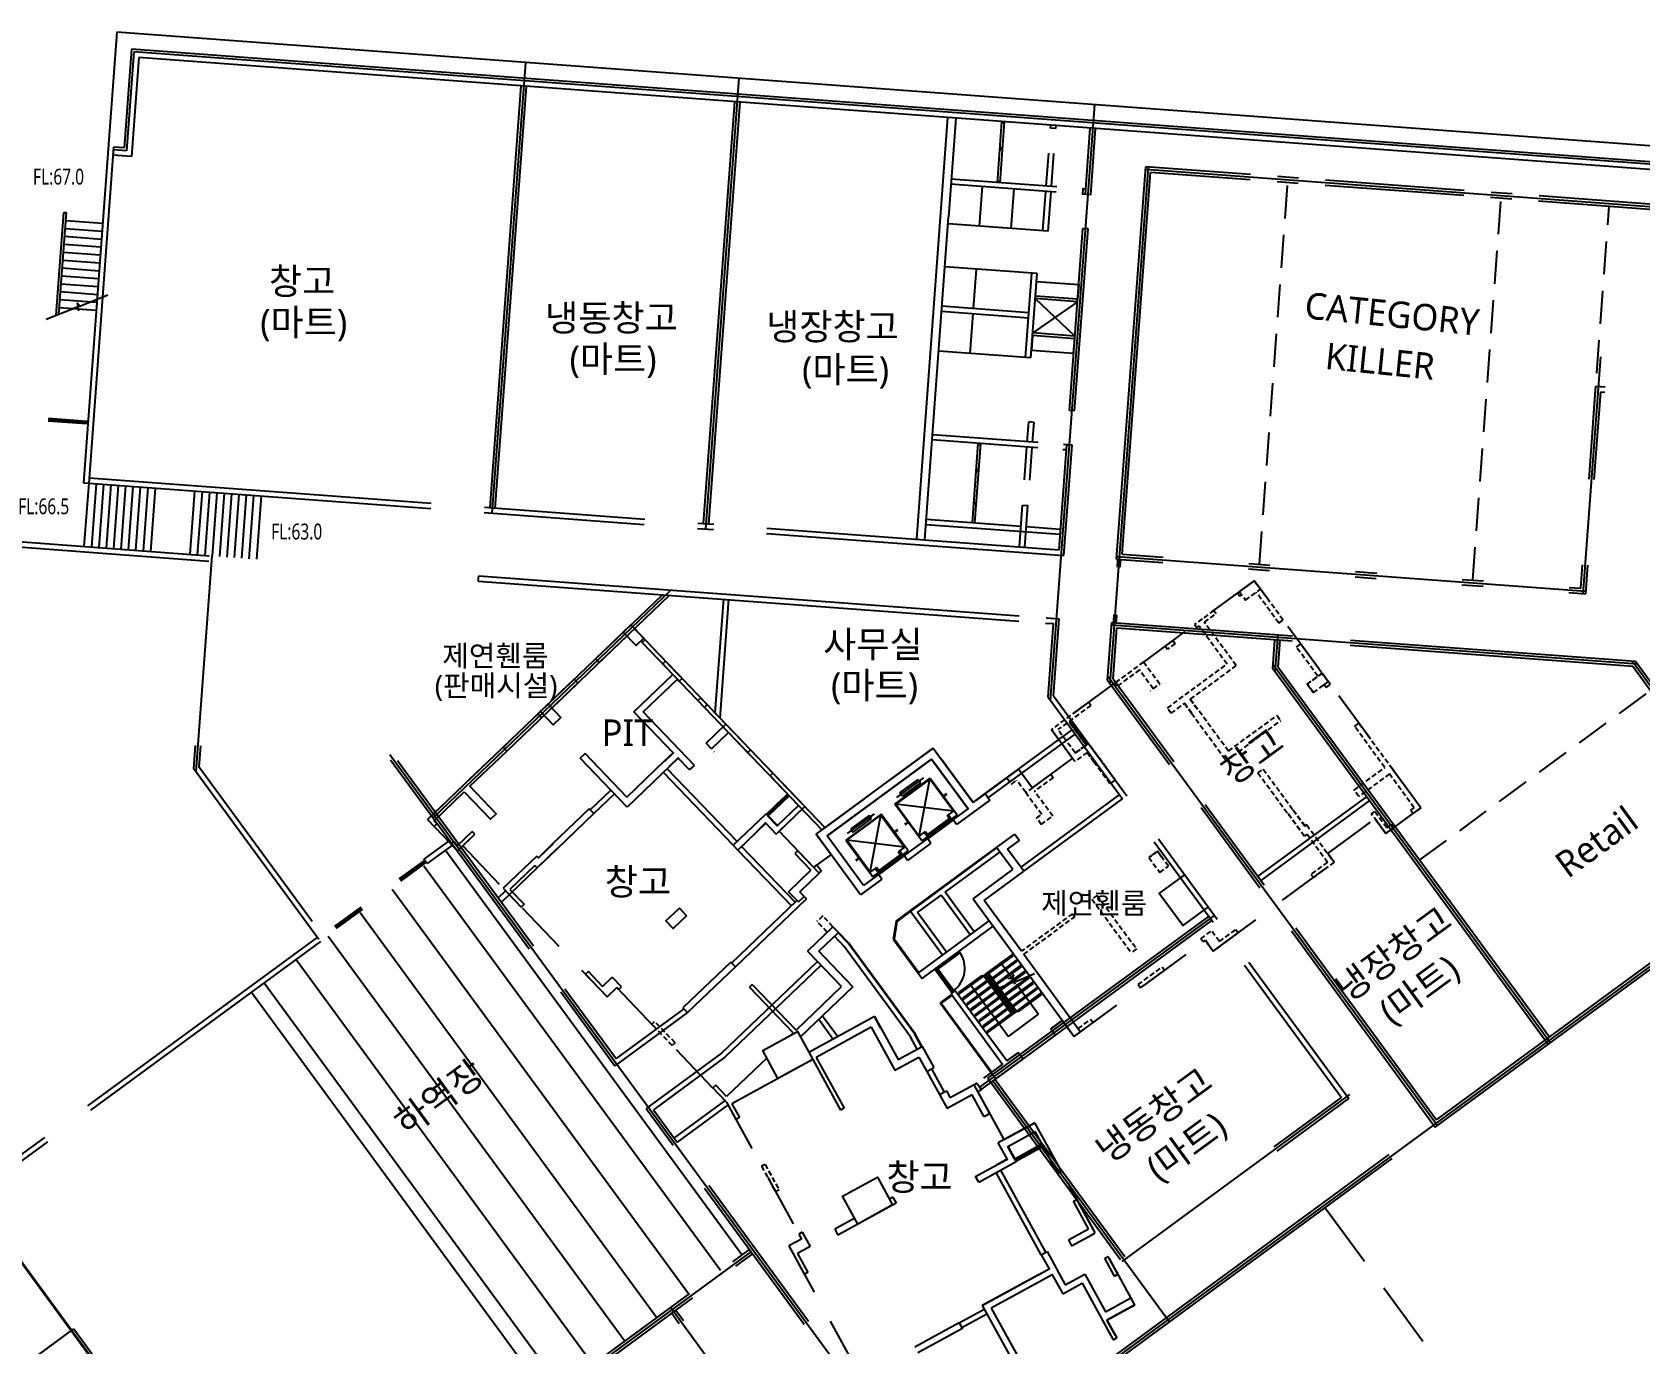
# Model space of a CAD drawing. Header units: millimetres. Extents: x 75184266 to 76346726, y -35077925 to -33679385.
# Drawn here: x 75412683 to 75473512, y -34897042 to -34847407 of the extents above; entities that cross this region are included whole.
import ezdxf
from ezdxf.enums import TextEntityAlignment as Align

# ---------------------------------------------------------------- set-up
doc = ezdxf.new("R2010")
doc.units = ezdxf.units.MM
doc.header["$LTSCALE"] = 50
doc.header["$MEASUREMENT"] = 0
for name, pattern in [('HIDDEN2', [0.1875, 0.125, -0.0625]), ('XR-지하3층$0$H', [1.3, 0.8, -0.5]), ('XR-지하3층$0$HIDDEN', [0.375, 0.25, -0.125])]:
    doc.linetypes.add(name, pattern=pattern)
doc.layers.add('XR-지하3층$0$일반주차', color=8, linetype='CONTINUOUS')
doc.layers.add('건축', color=8, linetype='CONTINUOUS', plot=False)
doc.layers.add('유도관제-주차면', color=7, linetype='CONTINUOUS', lineweight=100)
doc.styles.add('HY각헤드라인M', font='')
doc.styles.add('XR-지하3층$0$맑은고딕', font='')
doc.styles.get('HY각헤드라인M').set_extended_font_data('Malgun Gothic')
doc.styles.get('XR-지하3층$0$맑은고딕').set_extended_font_data('Malgun Gothic')

# ---------------------------------------------------------------- blocks, each defined once
blk = doc.blocks.new('XR-지하3층$0$일반형 주차')
at = {"layer": 'XR-지하3층$0$일반주차'}
for p, q in [((750, 3865), (0, 3865)), ((0, 3735), (750, 3735)), ((750, 3735), (750, 3865))]:
    blk.add_line(p, q, dxfattribs=at)
blk.add_lwpolyline([(2300, 5000), (0, 5000), (0, 0), (2300, 0)], close=True, dxfattribs=at)
for centre in [(238, 3800), (563, 3800)]:
    blk.add_circle(centre, 17.5, dxfattribs=at)

msp = doc.modelspace()

# ---------------------------------------------------------------- hatches: boundary and pattern name
at = {"layer": '건축', "linetype": 'HIDDEN2', "ltscale": 30}
h = msp.add_hatch(dxfattribs=at)
h.set_pattern_fill('ANSI31', color=256, scale=350, angle=36.25898, style=0)
h.set_pattern_definition([(81.25898199, (-4606997.482, -52871124.25), (-43.241858887, 6.648619402), [])])
h.paths.add_polyline_path([(75451979, -34873443), (75451907, -34873496), (75452557, -34874383), (75452630, -34874330)])
at = {"layer": '건축', "ltscale": 0.5}
h = msp.add_hatch(dxfattribs=at)
h.set_pattern_fill('ANSI31', color=256, scale=350, style=0)
h.set_pattern_definition([(45, (4164926.35, -747128.018), (-30.935921677, 30.935921677), [])])
h.paths.add_polyline_path([(75441259, -34876239), (75441322, -34876304), (75440527, -34877065), (75440465, -34877000)])
h = msp.add_hatch(dxfattribs=at)
h.set_pattern_fill('ANSI31', color=256, scale=350, angle=-61.24102, style=0)
h.set_pattern_definition([(343.758981953, (68131931.41, 46874226.7), (12.235934756, 42.004099808), [])])
h.paths.add_polyline_path([(75450936, -34889563), (75450888, -34889475), (75449858, -34890040), (75449906, -34890128)])

# ---------------------------------------------------------------- linework, layer by layer
for p, q in [((75415887, -34847407), (75415610, -34851147)), ((75416441, -34848050), (75416164, -34851790)), ((75431345, -34848554), (75430080, -34865607)), ((75439422, -34849153), (75438158, -34866206)), ((75431178, -34849444), (75429995, -34865400)), ((75431378, -34849459), (75430194, -34865415)), ((75439256, -34850043), (75438073, -34865999)), ((75439455, -34850058), (75438272, -34866014)), ((75451213, -34872697), (75452885, -34850151)), ((75453467, -34872055), (75454917, -34852508)), ((75453716, -34867347), (75454817, -34852501)), ((75453930, -34867162), (75455002, -34852715)), ((75527911, -34858022), (75454809, -34852600)), ((75471367, -34868656), (75472032, -34859694)), ((75471588, -34864324), (75471849, -34860808)), ((75471788, -34864338), (75472034, -34861023)), ((75471849, -34860808, 0), (75472198, -34860834, 0)), ((75472034, -34861023, 0), (75472183, -34861034, 0)), ((75414836, -34864276), (75427781, -34865236)), ((75414822, -34864475), (75427766, -34865435)), ((75429781, -34865585), (75435844, -34866034)), ((75429795, -34865385), (75435859, -34865835)), ((75437858, -34866184), (75438457, -34866228)), ((75437873, -34865984), (75438472, -34866029)), ((75440486, -34866178), (75451536, -34866998)), ((75446496, -34866032), (75451579, -34866409)), ((75440471, -34866378), (75451720, -34867212)), ((75419485, -34867228), (75418880, -34875390)), ((75453716, -34867347), (75455461, -34867476)), ((75453723, -34867247), (75471474, -34868563)), ((75453930, -34867162), (75455476, -34867277)), ((75429563, -34868176), (75429578, -34867976)), ((75429578, -34867976), (75450027, -34869493)), ((75458702, -34867716), (75459500, -34867776)), ((75458717, -34867517), (75459515, -34867576)), ((75462741, -34868016), (75463539, -34868075)), ((75462756, -34867816), (75463554, -34867876)), ((75471282, -34868449), (75471348, -34867565)), ((75471467, -34868663), (75471547, -34867580)), ((75427853, -34877143), (75436861, -34868516)), ((75429563, -34868176), (75450012, -34869692)), ((75466780, -34868315), (75467578, -34868375)), ((75466795, -34868116), (75467593, -34868175)), ((75470819, -34868615), (75471467, -34868663)), ((75470834, -34868416), (75471282, -34868449)), ((75430505, -34874465), (75436532, -34868693)), ((75430643, -34874609), (75436800, -34868713)), ((75438527, -34873170), (75438848, -34868851)), ((75438714, -34873362), (75439047, -34868866)), ((75451029, -34869768), (75451329, -34869790)), ((75451044, -34869568), (75451543, -34869605)), ((75451122, -34872577), (75451329, -34869790)), ((75451327, -34872518), (75451543, -34869605)), ((75453376, -34871931), (75453538, -34869740)), ((75453531, -34869840), (75473427, -34871315)), ((75453538, -34869740), (75460370, -34870247)), ((75435876, -34870401), (75442679, -34877505)), ((75453581, -34871872), (75453723, -34869954)), ((75453723, -34869954), (75460355, -34870446)), ((75459625, -34871491), (75459707, -34870398)), ((75459716, -34871615), (75459821, -34870206)), ((75459830, -34871432), (75459906, -34870413)), ((75462563, -34870409), (75473349, -34871209)), ((75435768, -34870505), (75442557, -34877594)), ((75462549, -34870609), (75473243, -34871402)), ((75459625, -34871491), (75470047, -34885706)), ((75459637, -34871338), (75470128, -34885647)), ((75459830, -34871432), (75470090, -34885426)), ((75473218, -34871200), (75479027, -34879122)), ((75473243, -34871402), (75474157, -34872649)), ((75473349, -34871209), (75474318, -34872531)), ((75453376, -34871931), (75455714, -34875120)), ((75453387, -34871777), (75465853, -34888781)), ((75453581, -34871872), (75455875, -34875002)), ((75451122, -34872577), (75453940, -34876421)), ((75451327, -34872518), (75454101, -34876302)), ((75448740, -34876221), (75452027, -34873812)), ((75448859, -34876383), (75452145, -34873973)), ((75418853, -34874401), (75418789, -34875266)), ((75419053, -34874415), (75418994, -34875207)), ((75423535, -34881739), (75418789, -34875266)), ((75423282, -34881056), (75418994, -34875207)), ((75426220, -34874747), (75446768, -34902773)), ((75426244, -34874949), (75431486, -34882098)), ((75426507, -34874968), (75431647, -34881979)), ((75439353, -34878037), (75436711, -34875278)), ((75439209, -34878175), (75436567, -34875416)), ((75433798, -34876833), (75434578, -34876086)), ((75433936, -34876978), (75434716, -34876231)), ((75456908, -34876749), (75459137, -34879788)), ((75457070, -34876631), (75459298, -34879670)), ((75465816, -34888560), (75481409, -34877128)), ((75435095, -34911207), (75481468, -34877209)), ((75465773, -34888840), (75481366, -34877408)), ((75439382, -34878356), (75441408, -34880472)), ((75439526, -34878217), (75441553, -34880334)), ((75455134, -34878050), (75457363, -34881089)), ((75455295, -34877932), (75457524, -34880971)), ((75427627, -34878864, 0), (75427508, -34878702, 0)), ((75430438, -34880330), (75431792, -34879033)), ((75430317, -34880166), (75430598, -34879897)), ((75439293, -34882774), (75441976, -34880205)), ((75441890, -34880115), (75441976, -34880205)), ((75439155, -34882630), (75441621, -34880268)), ((75448545, -34887334), (75457419, -34880828)), ((75448839, -34886994), (75457198, -34880865)), ((75449119, -34887037), (75457317, -34881027)), ((75460331, -34881418), (75465773, -34888840)), ((75460492, -34881299), (75465816, -34888560)), ((75438769, -34886046), (75442395, -34882573)), ((75458718, -34882600), (75462504, -34887764)), ((75438897, -34886199), (75442534, -34882717)), ((75458557, -34882718), (75462225, -34887721)), ((75432680, -34883727), (75434732, -34886525)), ((75432841, -34883609), (75434775, -34886246)), ((75437341, -34884365), (75434775, -34886246)), ((75437480, -34884510), (75434732, -34886525)), ((75438769, -34886046), (75435914, -34888138)), ((75438897, -34886199), (75436194, -34888181)), ((75446532, -34886735), (75447013, -34887611)), ((75446708, -34886638), (75447189, -34887515)), ((75448839, -34886994), (75453865, -34893850)), ((75449038, -34887096), (75455720, -34896210)), ((75449119, -34887037), (75454026, -34893731)), ((75438913, -34887824), (75436974, -34889246)), ((75439035, -34887983), (75437092, -34889407)), ((75453924, -34893930), (75462542, -34887612)), ((75459672, -34889593), (75462225, -34887721)), ((75459790, -34889754), (75462504, -34887764)), ((75435914, -34888138), (75436931, -34889525)), ((75436194, -34888181), (75437092, -34889407)), ((75445932, -34903138), (75464025, -34889873)), ((75446050, -34903299), (75464144, -34890034)), ((75451041, -34893578), (75449333, -34890465)), ((75438126, -34891154), (75441898, -34896300)), ((75438287, -34891036), (75442059, -34896182)), ((75450865, -34893674), (75449157, -34890562)), ((75428355, -34902013), (75439888, -34893558)), ((75439191, -34893944), (75439828, -34893477)), ((75439310, -34894106), (75439947, -34893638)), ((75448634, -34895594), (75451159, -34894209)), ((75428296, -34901932), (75437562, -34895139)), ((75428575, -34901975), (75437680, -34895300)), ((75436844, -34895665), (75443706, -34905024)), ((75436882, -34895885), (75437166, -34896272)), ((75437043, -34895767), (75437327, -34896154)), ((75447760, -34896245), (75448706, -34895726)), ((75447856, -34896421), (75448803, -34895901)), ((75389496, -34914631), (75414254, -34896479)), ((75414254, -34896479), (75461674, -34961159))]:
    msp.add_line(p, q, dxfattribs=at)
at = {"layer": '건축', "ltscale": 1000}
for p, q in [((75542121, -34856770), (75415887, -34847407)), ((75541800, -34857348), (75416441, -34848050)), ((75415610, -34851147), (75414622, -34864460)), ((75415765, -34851760), (75414822, -34864475)), ((75416164, -34851790), (75415765, -34851760)), ((75452234, -34857610), (75450541, -34858788)), ((75452138, -34858906), (75450637, -34857492)), ((75414622, -34864460), (75414822, -34864475))]:
    msp.add_line(p, q, dxfattribs=at)
at = {"layer": '건축', "ltscale": 100}
for p, q in [((75416533, -34848157), (75416256, -34851897)), ((75416718, -34848371), (75416441, -34852111)), ((75541747, -34857444), (75416533, -34848157)), ((75541640, -34857637), (75416718, -34848371)), ((75446156, -34866585), (75447335, -34850642)), ((75447633, -34850664), (75447356, -34854404)), ((75449473, -34850858), (75449373, -34850850)), ((75451216, -34851037), (75451223, -34850937)), ((75451415, -34851052), (75451423, -34850952)), ((75451415, -34851052), (75451216, -34851037)), ((75452534, -34853543), (75452719, -34851042)), ((75452733, -34853558), (75452919, -34851056)), ((75416441, -34852111), (75415742, -34852059)), ((75416256, -34851897), (75415757, -34851860)), ((75449399, -34851853), (75449299, -34851846)), ((75449403, -34851803), (75449303, -34851796)), ((75451053, -34853233), (75451145, -34851988)), ((75451253, -34853247), (75451345, -34852003)), ((75458786, -34852795), (75454817, -34852501)), ((75458771, -34852995), (75455002, -34852715)), ((75451433, -34853461), (75447432, -34853165)), ((75451447, -34853262), (75447447, -34852965)), ((75449310, -34853053), (75449211, -34853046)), ((75450927, -34854928), (75451038, -34853432)), ((75452550, -34853344), (75452416, -34853334)), ((75452436, -34853536), (75452450, -34853336)), ((75460586, -34853129), (75459788, -34853070)), ((75460601, -34852930), (75459803, -34852871)), ((75466849, -34853594), (75461603, -34853205)), ((75466864, -34853394), (75461618, -34853005)), ((75451127, -34854943), (75451238, -34853447)), ((75452735, -34853558), (75452401, -34853533)), ((75468664, -34853728), (75467866, -34853669)), ((75468679, -34853529), (75467881, -34853470)), ((75474927, -34854193), (75469681, -34853804)), ((75474942, -34853993), (75469696, -34853604)), ((75446453, -34866607), (75447356, -34854404)), ((75451127, -34854943), (75447339, -34854662)), ((75451927, -34861720), (75452437, -34854839)), ((75452126, -34861735), (75452637, -34854854)), ((75452639, -34854854), (75452439, -34854839)), ((75450707, -34856544), (75447218, -34856286)), ((75450470, -34859735), (75450707, -34856544)), ((75452234, -34857610), (75450637, -34857492)), ((75452241, -34857510), (75450644, -34857392)), ((75450382, -34858225), (75447092, -34857981)), ((75450397, -34858025), (75447107, -34857781)), ((75452130, -34859006), (75450533, -34858888)), ((75452138, -34858906), (75450541, -34858788)), ((75450470, -34859735), (75446981, -34859477)), ((75452128, -34861735), (75451929, -34861721)), ((75450336, -34862906), (75450391, -34862158)), ((75450591, -34862172), (75450391, -34862158)), ((75450535, -34862921), (75450591, -34862172)), ((75450733, -34863136), (75446732, -34862839)), ((75450747, -34862937), (75446747, -34862640)), ((75448573, -34863026), (75448473, -34863019)), ((75450229, -34864349), (75450321, -34863105)), ((75450428, -34864364), (75450520, -34863120)), ((75451536, -34866998), (75451831, -34863017)), ((75452032, -34863032), (75451699, -34863007)), ((75451720, -34867212), (75452030, -34863032)), ((75451818, -34863216), (75451684, -34863207)), ((75448497, -34864021), (75448397, -34864014)), ((75448501, -34863971), (75448401, -34863964)), ((75448311, -34865214), (75448411, -34865221)), ((75450041, -34866873), (75450158, -34865301)), ((75450158, -34865301), (75450358, -34865316)), ((75450241, -34866888), (75450358, -34865315)), ((75402263, -34866151), (75419371, -34867420)), ((75402478, -34865966), (75419386, -34867220)), ((75446510, -34865832), (75450099, -34866099)), ((75450298, -34866113), (75451596, -34866210)), ((75453824, -34876258), (75450085, -34878999)), ((75450203, -34879160), (75453942, -34876419)), ((75463182, -34876327), (75459064, -34879346)), ((75459182, -34879507), (75463301, -34876488)), ((75428476, -34877993, 0), (75427508, -34878702, 0)), ((75428594, -34878154, 0), (75427627, -34878864, 0)), ((75423476, -34881659, 0), (75414774, -34888038, 0)), ((75423594, -34881820, 0), (75414892, -34888200, 0)), ((75432196, -34899044), (75420978, -34883742)), ((75413145, -34889233, 0), (75390975, -34905487, 0)), ((75413263, -34889394, 0), (75390932, -34905766, 0))]:
    msp.add_line(p, q, dxfattribs=at)
at = {"layer": '건축', "linetype": 'XR-지하3층$0$HIDDEN', "ltscale": 100}
for p, q in [((75459116, -34867546), (75460187, -34853100)), ((75467194, -34868146), (75468265, -34853699)), ((75471747, -34862180), (75472354, -34854002)), ((75465183, -34878733), (75473920, -34872327))]:
    msp.add_line(p, q, dxfattribs=at)
at = {"layer": '건축'}
for p, q in [((75413589, -34858118), (75413877, -34854227)), ((75413692, -34858077), (75413977, -34854235)), ((75413877, -34854227), (75413977, -34854235)), ((75413955, -34854534), (75415351, -34854637)), ((75413910, -34855132), (75415306, -34855236)), ((75413932, -34854833), (75415329, -34854937)), ((75413866, -34855731), (75415262, -34855834)), ((75413888, -34855431), (75415284, -34855535)), ((75413822, -34856329), (75415218, -34856433)), ((75413844, -34856030), (75415240, -34856133)), ((75413777, -34856927), (75415173, -34857031)), ((75413799, -34856628), (75415196, -34856732)), ((75413733, -34857526), (75415129, -34857629)), ((75413755, -34857226), (75415151, -34857330)), ((75413711, -34857825), (75415107, -34857928)), ((75413292, -34862115), (75414738, -34862222)), ((75413295, -34862070), (75414741, -34862177)), ((75413296, -34862060), (75414742, -34862167)), ((75413300, -34862015), (75414745, -34862122)), ((75414822, -34864475), (75414644, -34866869)), ((75415101, -34864496), (75414923, -34866889)), ((75415380, -34864517), (75415203, -34866910)), ((75415659, -34864537), (75415482, -34866931)), ((75415939, -34864558), (75415761, -34866952)), ((75416218, -34864579), (75416040, -34866972)), ((75416497, -34864600), (75416320, -34866993)), ((75416776, -34864620), (75416599, -34867014)), ((75417055, -34864641), (75416878, -34867034)), ((75417335, -34864662), (75417157, -34867055)), ((75418831, -34864773), (75418653, -34867166)), ((75419110, -34864793), (75418932, -34867187)), ((75419389, -34864814), (75419212, -34867207)), ((75419668, -34864835), (75419491, -34867228)), ((75419948, -34864855), (75419770, -34867249)), ((75420227, -34864876), (75420049, -34867270)), ((75420506, -34864897), (75420329, -34867290)), ((75420785, -34864918), (75420608, -34867311)), ((75421064, -34864938), (75420887, -34867332)), ((75421344, -34864959), (75421166, -34867352)), ((75453743, -34867649), (75453762, -34867400)), ((75453788, -34867653), (75453807, -34867403)), ((75453798, -34867653), (75453817, -34867404)), ((75453843, -34867657), (75453862, -34867407)), ((75435337, -34869838), (75435156, -34870010)), ((75435786, -34870307), (75435337, -34869838)), ((75453610, -34869444), (75453592, -34869694)), ((75453655, -34869447), (75453637, -34869697)), ((75453665, -34869448), (75453647, -34869698)), ((75453710, -34869451), (75453692, -34869701)), ((75435876, -34870401), (75435768, -34870505)), ((75434139, -34871261), (75434000, -34871117)), ((75434139, -34871261), (75434000, -34871117)), ((75436651, -34871210), (75436542, -34871314)), ((75437031, -34871607), (75437273, -34871860)), ((75433330, -34872036), (75433191, -34871892)), ((75437273, -34871860), (75437165, -34871964)), ((75432686, -34873345), (75432202, -34872839)), ((75437979, -34872597), (75437870, -34872700)), ((75437979, -34872597), (75438228, -34872857)), ((75431958, -34873350), (75431819, -34873206)), ((75432094, -34872943), (75431913, -34873116)), ((75432397, -34873621), (75431913, -34873116)), ((75436936, -34874675), (75435449, -34873122)), ((75437739, -34875152), (75435803, -34873129)), ((75430643, -34874609), (75430505, -34874465)), ((75435181, -34876355), (75433604, -34874708)), ((75439758, -34874672), (75439867, -34874568)), ((75442345, -34877750), (75446780, -34874497)), ((75446780, -34874497), (75448288, -34876553)), ((75435194, -34876730), (75433424, -34874881)), ((75435181, -34876355), (75436611, -34874986)), ((75436805, -34875188), (75435194, -34876730)), ((75437559, -34875325), (75437130, -34874877)), ((75442764, -34877814), (75446715, -34874916)), ((75446715, -34874916), (75442764, -34877814)), ((75446715, -34874916), (75448093, -34876795)), ((75440602, -34875553), (75440711, -34875449)), ((75440711, -34875449), (75441921, -34876713)), ((75445321, -34876617), (75446660, -34875635)), ((75446653, -34875677), (75445363, -34876623)), ((75446407, -34875629), (75445391, -34876374)), ((75445508, -34876195), (75446201, -34875686)), ((75446290, -34875807), (75445597, -34876316)), ((75446201, -34875686), (75446290, -34875807)), ((75446211, -34875741), (75446251, -34875712)), ((75446240, -34875782), (75446211, -34875741)), ((75446281, -34875752), (75446240, -34875782)), ((75446250, -34877833), (75446653, -34875677)), ((75446251, -34875712), (75446281, -34875752)), ((75446321, -34875723), (75446291, -34875682)), ((75447541, -34876887), (75446653, -34875677)), ((75446660, -34875635), (75447653, -34876990)), ((75445506, -34876320), (75445477, -34876280)), ((75445597, -34876316), (75445508, -34876195)), ((75445558, -34876221), (75445517, -34876250)), ((75445517, -34876250), (75445547, -34876290)), ((75445547, -34876290), (75445587, -34876261)), ((75445587, -34876261), (75445558, -34876221)), ((75447215, -34876350), (75447156, -34876270)), ((75447266, -34876251), (75447186, -34876310)), ((75447296, -34876291), (75447237, -34876210)), ((75448918, -34876463), (75447659, -34877386)), ((75447943, -34876589), (75447718, -34876283)), ((75448288, -34876553), (75448740, -34876221)), ((75448740, -34876221), (75448918, -34876463)), ((75433764, -34876798), (75432377, -34878126)), ((75433937, -34876979), (75432550, -34878307)), ((75444805, -34876996), (75443467, -34877977)), ((75443509, -34877984), (75444799, -34877037)), ((75443536, -34877734), (75444552, -34876989)), ((75444347, -34877047), (75443653, -34877555)), ((75444435, -34877168), (75444347, -34877047)), ((75444356, -34877102), (75444396, -34877072)), ((75444386, -34877142), (75444356, -34877102)), ((75444426, -34877113), (75444386, -34877142)), ((75444396, -34879193), (75444799, -34877037)), ((75444396, -34877072), (75444426, -34877113)), ((75444466, -34877083), (75444437, -34877043)), ((75444799, -34877037), (75445686, -34878247)), ((75445799, -34878350), (75444805, -34876996)), ((75446315, -34877972), (75445321, -34876617)), ((75445363, -34876623), (75446250, -34877833)), ((75447541, -34876887), (75445363, -34876623)), ((75447683, -34877030), (75446344, -34878012)), ((75446526, -34877803), (75447429, -34877141)), ((75447307, -34877058), (75447541, -34876887)), ((75447378, -34877155), (75447307, -34877058)), ((75447355, -34877023), (75447426, -34877119)), ((75447426, -34877119), (75447378, -34877155)), ((75447429, -34877141), (75447453, -34877173)), ((75447653, -34876990), (75447653, -34876990)), ((75447653, -34876990), (75447683, -34877030)), ((75427998, -34877363), (75427888, -34877248)), ((75427998, -34877363), (75427890, -34877467)), ((75429436, -34877759), (75429332, -34877650)), ((75440436, -34877332), (75440838, -34877751)), ((75444030, -34880048), (75442345, -34877750)), ((75443652, -34877680), (75443622, -34877640)), ((75443653, -34877555), (75443742, -34877676)), ((75443703, -34877581), (75443663, -34877610)), ((75443663, -34877610), (75443692, -34877651)), ((75443692, -34877651), (75443733, -34877621)), ((75443733, -34877621), (75443703, -34877581)), ((75443742, -34877676), (75444435, -34877168)), ((75445361, -34877711), (75445302, -34877630)), ((75445412, -34877611), (75445331, -34877670)), ((75445441, -34877651), (75445382, -34877571)), ((75445756, -34877421), (75445697, -34877340)), ((75445726, -34877380), (75445807, -34877321)), ((75445836, -34877362), (75445777, -34877281)), ((75446250, -34877833), (75446484, -34877661)), ((75446507, -34877794), (75446436, -34877697)), ((75446484, -34877661), (75446555, -34877758)), ((75446555, -34877758), (75446507, -34877794)), ((75447453, -34877173), (75446550, -34877835)), ((75446576, -34877871), (75447479, -34877208)), ((75447503, -34877241), (75446599, -34877903)), ((75447479, -34877208), (75447503, -34877241)), ((75449171, -34878262), (75449864, -34877753)), ((75428635, -34878028), (75428526, -34878131)), ((75428780, -34878179), (75428635, -34878028)), ((75429263, -34877925), (75429154, -34878028)), ((75444142, -34879693), (75442764, -34877814)), ((75443467, -34877977), (75444460, -34879332)), ((75444396, -34879193), (75443509, -34877984)), ((75445686, -34878247), (75443509, -34877984)), ((75445686, -34878247), (75445452, -34878419)), ((75446561, -34877919), (75445674, -34878569)), ((75445828, -34878391), (75445799, -34878350)), ((75445799, -34878350), (75445799, -34878350)), ((75446691, -34878096), (75445804, -34878747)), ((75445901, -34880660), (75449171, -34878262)), ((75445913, -34880676), (75449182, -34878278)), ((75446344, -34878012), (75446315, -34877972)), ((75446315, -34877972), (75446315, -34877972)), ((75446550, -34877835), (75446526, -34877803)), ((75446691, -34878096), (75446561, -34877919)), ((75446599, -34877903), (75446576, -34877871)), ((75449590, -34878326), (75450041, -34877995)), ((75426570, -34879452, 0), (75427498, -34878772, 0)), ((75426597, -34879488, 0), (75427524, -34878808, 0)), ((75426603, -34879496, 0), (75427530, -34878817, 0)), ((75426629, -34879533, 0), (75427557, -34878853, 0)), ((75431780, -34878587), (75430509, -34879805)), ((75431702, -34878939), (75430756, -34879845)), ((75441543, -34878487), (75442148, -34879119)), ((75442247, -34879024), (75442309, -34878965)), ((75442309, -34878965), (75442371, -34878919)), ((75442371, -34878919), (75442549, -34879161)), ((75442371, -34878919, 0), (75442549, -34879161, 0)), ((75443901, -34878781), (75443842, -34878700)), ((75443872, -34878741), (75443952, -34878682)), ((75443982, -34878722), (75443923, -34878641)), ((75444490, -34879372), (75445828, -34878391)), ((75445575, -34878501), (75444672, -34879163)), ((75444695, -34879196), (75445598, -34878533)), ((75445624, -34878569), (75444721, -34879231)), ((75444745, -34879263), (75445648, -34878601)), ((75445452, -34878419), (75445523, -34878515)), ((75445571, -34878480), (75445500, -34878383)), ((75445523, -34878515), (75445571, -34878480)), ((75445598, -34878533), (75445575, -34878501)), ((75445648, -34878601), (75445624, -34878569)), ((75445804, -34878747), (75445674, -34878569)), ((75447227, -34879948), (75449295, -34878431)), ((75441300, -34879932), (75442148, -34879119)), ((75441724, -34879941), (75442464, -34879232)), ((75442454, -34879241), (75442502, -34879195)), ((75442502, -34879195), (75442549, -34879161)), ((75444837, -34879456), (75444030, -34880048)), ((75444707, -34879279), (75444142, -34879693)), ((75444630, -34879022), (75444396, -34879193)), ((75444460, -34879332), (75444460, -34879332)), ((75444460, -34879332), (75444490, -34879372)), ((75444581, -34879057), (75444652, -34879154)), ((75444701, -34879119), (75444630, -34879022)), ((75444652, -34879154), (75444701, -34879119)), ((75444672, -34879163), (75444695, -34879196)), ((75444837, -34879456), (75444707, -34879279)), ((75444721, -34879231), (75444745, -34879263)), ((75430509, -34879805), (75431187, -34880512)), ((75430756, -34879845), (75431295, -34880409)), ((75441673, -34880322), (75441300, -34879932)), ((75441890, -34880115), (75441724, -34879941)), ((75446178, -34880717), (75447073, -34880061)), ((75448176, -34881565), (75447073, -34880061)), ((75448330, -34881452), (75447227, -34879948)), ((75448283, -34880197), (75452110, -34885414)), ((75425119, -34880516, 0), (75424191, -34881196, 0)), ((75425145, -34880553, 0), (75424218, -34881233, 0)), ((75425151, -34880561, 0), (75424224, -34881241, 0)), ((75425178, -34880597, 0), (75424250, -34881277, 0)), ((75431295, -34880409), (75431187, -34880512)), ((75437343, -34880738), (75437170, -34880557)), ((75445369, -34881050), (75445901, -34880660)), ((75445397, -34881067), (75445919, -34880684)), ((75447128, -34882333), (75445913, -34880676)), ((75447281, -34882221), (75446178, -34880717)), ((75443190, -34881472), (75442982, -34881256)), ((75445369, -34881050), (75445265, -34881729)), ((75445397, -34881067), (75445296, -34881721)), ((75446205, -34883011), (75448898, -34881035)), ((75446353, -34883212), (75449046, -34881237)), ((75443406, -34882002), (75443038, -34881618)), ((75443552, -34881880), (75443176, -34881486)), ((75443568, -34881867), (75443190, -34881472)), ((75445914, -34885421), (75443406, -34882002)), ((75446074, -34885318), (75443552, -34881880)), ((75446091, -34885308), (75443568, -34881867)), ((75445272, -34881739), (75446205, -34883011)), ((75445296, -34881721), (75446229, -34882993)), ((75439120, -34882594), (75437307, -34884330)), ((75448847, -34882995), (75449815, -34882285)), ((75448917, -34883006), (75449804, -34882355)), ((75449001, -34883204), (75449969, -34882495)), ((75449071, -34883215), (75449958, -34882565)), ((75449341, -34882633), (75449773, -34883221)), ((75449804, -34882355), (75449774, -34882315)), ((75449958, -34882565), (75449928, -34882524)), ((75450199, -34882301), (75452351, -34885236)), ((75433730, -34882951), (75433622, -34883055)), ((75434269, -34883514), (75433730, -34882951)), ((75434976, -34883530), (75434631, -34883168)), ((75439293, -34882774), (75437480, -34884510)), ((75446205, -34883011), (75446353, -34883212)), ((75447470, -34883738), (75446849, -34882891)), ((75447505, -34883688), (75446908, -34882873)), ((75446933, -34882836), (75446953, -34882865)), ((75447548, -34883675), (75446953, -34882865)), ((75448686, -34883113), (75447718, -34883823)), ((75448616, -34883102), (75447729, -34883753)), ((75448646, -34883143), (75448616, -34883102)), ((75448686, -34883113), (75448847, -34882995)), ((75448686, -34883113), (75449762, -34884581)), ((75448756, -34883124), (75448836, -34883065)), ((75448756, -34883124), (75449773, -34884511)), ((75449793, -34884496), (75448776, -34883109)), ((75448816, -34883079), (75449833, -34884466)), ((75448836, -34883065), (75449854, -34884452)), ((75449924, -34884462), (75448847, -34882995)), ((75448887, -34882965), (75448917, -34883006)), ((75448940, -34883249), (75448961, -34883234)), ((75449041, -34883175), (75449071, -34883215)), ((75449155, -34883414), (75450122, -34882704)), ((75449225, -34883425), (75450112, -34882774)), ((75449308, -34883624), (75450276, -34882914)), ((75449378, -34883634), (75450265, -34882984)), ((75449462, -34883833), (75450430, -34883124)), ((75449532, -34883844), (75450419, -34883194)), ((75449629, -34883228), (75449630, -34883203)), ((75449773, -34883221), (75449629, -34883228)), ((75449630, -34883203), (75449753, -34883195)), ((75449798, -34883079), (75449753, -34883195)), ((75449773, -34883221), (75449822, -34883086)), ((75449822, -34883086), (75449798, -34883079)), ((75449899, -34883327), (75450605, -34883033)), ((75450112, -34882774), (75450082, -34882734)), ((75450265, -34882984), (75450236, -34882944)), ((75450419, -34883194), (75450390, -34883153)), ((75434868, -34883633), (75434976, -34883530)), ((75439929, -34883439), (75439821, -34883543)), ((75441477, -34885272), (75439821, -34883543)), ((75443729, -34883532), (75441749, -34885428)), ((75447471, -34883824), (75447036, -34884144)), ((75447489, -34883848), (75447078, -34884150)), ((75447450, -34883796), (75447612, -34883678)), ((75447450, -34883796), (75449402, -34886457)), ((75449563, -34886339), (75447612, -34883678)), ((75449563, -34886339), (75447612, -34883678)), ((75447729, -34883753), (75447759, -34883793)), ((75448840, -34883323), (75447872, -34884032)), ((75448770, -34883312), (75447883, -34883963)), ((75448993, -34883532), (75448026, -34884242)), ((75448923, -34883522), (75448037, -34884172)), ((75449147, -34883742), (75448180, -34884452)), ((75449077, -34883731), (75448190, -34884382)), ((75448202, -34883468), (75449624, -34885407)), ((75448799, -34883352), (75448770, -34883312)), ((75448900, -34883278), (75448880, -34883293)), ((75448953, -34883562), (75448923, -34883522)), ((75449054, -34883488), (75449034, -34883503)), ((75449054, -34883655), (75449815, -34883346)), ((75449107, -34883772), (75449077, -34883731)), ((75449094, -34883458), (75449114, -34883444)), ((75449208, -34883698), (75449187, -34883712)), ((75449195, -34883385), (75449225, -34883425)), ((75449248, -34883668), (75449268, -34883653)), ((75449349, -34883594), (75449378, -34883634)), ((75449503, -34883804), (75449532, -34883844)), ((75449616, -34884043), (75450584, -34883333)), ((75449686, -34884054), (75450573, -34883403)), ((75449770, -34884253), (75450737, -34883543)), ((75449815, -34883346), (75449872, -34883423)), ((75449840, -34884263), (75450727, -34883613)), ((75449872, -34883423), (75449842, -34883249)), ((75449842, -34883249), (75449899, -34883327)), ((75449941, -34883450), (75449891, -34883585)), ((75449891, -34883585), (75449916, -34883592)), ((75449916, -34883592), (75449960, -34883477)), ((75449924, -34884462), (75450891, -34883753)), ((75449941, -34883450), (75450084, -34883443)), ((75449941, -34883450), (75450763, -34884572)), ((75450084, -34883469), (75449960, -34883477)), ((75449993, -34884473), (75450880, -34883823)), ((75450084, -34883443), (75450084, -34883469)), ((75450573, -34883403), (75450543, -34883363)), ((75450727, -34883613), (75450697, -34883573)), ((75450880, -34883823), (75450851, -34883782)), ((75447036, -34884144), (75448967, -34886776)), ((75447078, -34884150), (75448991, -34886759)), ((75447883, -34883963), (75447912, -34884003)), ((75448037, -34884172), (75448066, -34884213)), ((75448190, -34884382), (75448220, -34884422)), ((75449301, -34883952), (75448333, -34884661)), ((75449231, -34883941), (75448344, -34884592)), ((75449455, -34884161), (75448487, -34884871)), ((75449385, -34884151), (75448498, -34884801)), ((75449608, -34884371), (75448641, -34885081)), ((75449539, -34884360), (75448652, -34885011)), ((75449261, -34883981), (75449231, -34883941)), ((75449361, -34883907), (75449341, -34883922)), ((75449414, -34884191), (75449385, -34884151)), ((75449402, -34883878), (75449422, -34883863)), ((75449515, -34884117), (75449495, -34884132)), ((75449568, -34884401), (75449539, -34884360)), ((75449556, -34884087), (75449576, -34884073)), ((75449669, -34884327), (75449649, -34884341)), ((75449656, -34884013), (75449686, -34884054)), ((75449709, -34884297), (75449729, -34884282)), ((75449924, -34884462), (75449762, -34884581)), ((75449854, -34884452), (75449773, -34884511)), ((75449810, -34884223), (75449840, -34884263)), ((75449964, -34884433), (75449993, -34884473)), ((75444552, -34884654), (75442071, -34886015)), ((75444433, -34885061), (75442347, -34886206)), ((75444795, -34885096), (75444552, -34884654)), ((75448344, -34884592), (75448374, -34884632)), ((75448498, -34884801), (75448527, -34884841)), ((75448652, -34885011), (75448681, -34885051)), ((75449762, -34884581), (75448795, -34885290)), ((75449692, -34884570), (75448805, -34885220)), ((75449624, -34885407), (75450763, -34884572)), ((75449722, -34884610), (75449692, -34884570)), ((75449883, -34884492), (75449803, -34884551)), ((75451660, -34884801), (75451225, -34885120)), ((75451225, -34885120), (75451660, -34884801)), ((75451402, -34885362), (75451837, -34885043)), ((75441477, -34885272), (75441374, -34885371)), ((75446170, -34885887), (75445914, -34885421)), ((75446337, -34885796), (75446074, -34885318)), ((75446354, -34885786), (75446091, -34885308)), ((75448805, -34885220), (75448835, -34885261)), ((75451225, -34885120), (75451402, -34885362)), ((75452110, -34885414), (75452351, -34885236)), ((75440478, -34886230), (75438957, -34887686)), ((75442215, -34886278), (75439156, -34887957)), ((75442215, -34886278), (75443271, -34888203)), ((75442347, -34886206), (75443403, -34888130)), ((75446235, -34886194), (75446532, -34886735)), ((75446354, -34885786), (75446795, -34886590)), ((75448854, -34887231), (75450176, -34886261)), ((75449999, -34886019), (75449563, -34886339)), ((75449563, -34886339), (75449999, -34886019)), ((75449999, -34886019), (75450176, -34886261)), ((75449402, -34886457), (75448677, -34886989)), ((75448967, -34886776), (75449144, -34887018)), ((75448967, -34886776, 0), (75449144, -34887018, 0)), ((75438545, -34887256), (75438437, -34887360)), ((75438952, -34887898), (75438437, -34887360)), ((75438957, -34887686), (75438545, -34887256)), ((75447276, -34887467), (75447422, -34887733)), ((75448321, -34887239), (75447422, -34887733)), ((75448379, -34887208), (75448321, -34887239)), ((75448427, -34887173), (75448379, -34887208)), ((75448427, -34887173), (75448604, -34887414)), ((75448427, -34887173, 0), (75448604, -34887414, 0)), ((75448465, -34887502), (75448540, -34887461)), ((75448540, -34887461), (75448604, -34887414)), ((75438952, -34887898), (75439311, -34888551)), ((75439156, -34887957), (75439442, -34888479)), ((75447013, -34887611), (75447304, -34888140)), ((75448246, -34887623), (75447304, -34888140)), ((75448701, -34888451), (75448246, -34887623)), ((75439442, -34888479), (75439311, -34888551)), ((75443403, -34888130), (75443271, -34888203)), ((75448920, -34888331), (75448701, -34888451)), ((75451626, -34890507), (75450620, -34888675)), ((75449576, -34890047), (75449239, -34889433)), ((75451494, -34890580), (75451626, -34890507)), ((75451494, -34890580), (75451626, -34890507)), ((75445371, -34891716), (75443170, -34892924)), ((75445250, -34891497), (75445119, -34891569)), ((75445250, -34891497), (75445371, -34891716)), ((75452081, -34891649), (75452213, -34891577)), ((75452081, -34891649), (75452213, -34891577)), ((75452906, -34892839), (75452213, -34891577)), ((75443804, -34892291), (75443050, -34892704)), ((75441821, -34892814), (75441690, -34892886)), ((75441690, -34892886), (75441793, -34893075)), ((75441821, -34892814), (75442117, -34893353)), ((75452774, -34892911), (75452906, -34892839)), ((75441793, -34893075), (75441311, -34893339)), ((75441311, -34893339), (75441898, -34894409)), ((75442117, -34893353), (75441635, -34893618)), ((75451085, -34893553), (75451773, -34894807)), ((75441635, -34893618), (75442029, -34894337)), ((75450865, -34893674), (75451159, -34894209)), ((75453767, -34894408), (75453396, -34893733)), ((75442029, -34894337), (75441898, -34894409)), ((75450764, -34894425), (75448634, -34895594)), ((75450885, -34894644), (75448974, -34895693)), ((75451279, -34894428), (75451674, -34895147)), ((75453635, -34894481), (75453529, -34894288)), ((75453635, -34894481), (75453767, -34894408)), ((75453635, -34894481), (75453767, -34894408)), ((75453635, -34894481), (75453767, -34894408)), ((75454402, -34895566), (75454258, -34895303)), ((75448634, -34895594), (75450130, -34898321)), ((75448974, -34895693), (75450350, -34898200)), ((75447760, -34896245), (75446076, -34897169)), ((75447880, -34896464), (75446197, -34897388)), ((75447760, -34896245), (75447880, -34896464)), ((75453720, -34896818, 0), (75453589, -34896890, 0))]:
    msp.add_line(p, q, dxfattribs=at)
at = {"layer": '건축', "linetype": 'HIDDEN2', "ltscale": 30}
for p, q in [((75458293, -34868626), (75458382, -34868747)), ((75458398, -34868549), (75458922, -34868164)), ((75458922, -34868164), (75459070, -34868366)), ((75456946, -34869613), (75456664, -34869820)), ((75456664, -34869820), (75456753, -34869941)), ((75457390, -34869288), (75457478, -34869409)), ((75459855, -34869774), (75460016, -34869656)), ((75459855, -34869774), (75460016, -34869656)), ((75455842, -34870424), (75455551, -34870637)), ((75455842, -34870424), (75455930, -34870545)), ((75460517, -34870678), (75460678, -34870559)), ((75455634, -34872982), (75457892, -34871326)), ((75456508, -34872651), (75458241, -34871379)), ((75460924, -34872078), (75461489, -34871664)), ((75453729, -34872159), (75453640, -34872038)), ((75461161, -34872400), (75461725, -34871986)), ((75461577, -34871785), (75461725, -34871986)), ((75461641, -34872210), (75461802, -34872091)), ((75452656, -34872760), (75451245, -34873795)), ((75452745, -34872881), (75452656, -34872760)), ((75455782, -34873183), (75456282, -34872816)), ((75456548, -34873179), (75457867, -34874977)), ((75457945, -34874610), (75456774, -34873014)), ((75457867, -34874977), (75459931, -34873463)), ((75457945, -34874610), (75459784, -34873262)), ((75462717, -34873677), (75462879, -34873559)), ((75452600, -34874661), (75452132, -34875004)), ((75449563, -34875618), (75449998, -34875299)), ((75450516, -34876004), (75449998, -34875299)), ((75459264, -34875292), (75460399, -34876841)), ((75449563, -34875618), (75449740, -34875860)), ((75449740, -34875860), (75449934, -34875718)), ((75450274, -34876182), (75449934, -34875718)), ((75451310, -34875608), (75450604, -34876125)), ((75459062, -34875440), (75460198, -34876988)), ((75450880, -34877008), (75450274, -34876182)), ((75451299, -34877073), (75450604, -34876125)), ((75450687, -34877150), (75450880, -34877008)), ((75450864, -34877392), (75451299, -34877073)), ((75463360, -34876988), (75463481, -34876899)), ((75464845, -34876848), (75464974, -34876753)), ((75464845, -34876848), (75464933, -34876969)), ((75460907, -34877398), (75461948, -34878817)), ((75460924, -34877758), (75461698, -34878815)), ((75463502, -34877182), (75463591, -34877303)), ((75463933, -34877516), (75464103, -34877392)), ((75464103, -34877392), (75464191, -34877513)), ((75455057, -34878552), (75455258, -34878404)), ((75461698, -34878815), (75461069, -34879276)), ((75461948, -34878817), (75461158, -34879397)), ((75461069, -34879276), (75461158, -34879397)), ((75452985, -34880072), (75454469, -34882096)), ((75452041, -34880764), (75452130, -34880885)), ((75452783, -34880220), (75454267, -34882244)), ((75442766, -34881463), (75442378, -34881059)), ((75442982, -34881256), (75442595, -34880851)), ((75450199, -34882301), (75452130, -34880885)), ((75456903, -34881712), (75457306, -34881416)), ((75457602, -34881819), (75458231, -34881358)), ((75458231, -34881358), (75458320, -34881479)), ((75456992, -34881833), (75456903, -34881712)), ((75454533, -34883450), (75455436, -34882788)), ((75454621, -34883571), (75455524, -34882909)), ((75455524, -34882909), (75455436, -34882788)), ((75454533, -34883450), (75454621, -34883571)), ((75436127, -34884948), (75436235, -34884844)), ((75436902, -34885757), (75436127, -34884948)), ((75437010, -34885653), (75436235, -34884844)), ((75452263, -34885115), (75452742, -34884763)), ((75452351, -34885236), (75452831, -34884884)), ((75452742, -34884763), (75452831, -34884884)), ((75437010, -34885653), (75436902, -34885757)), ((75440414, -34890250), (75440282, -34890322)), ((75440282, -34890322), (75440814, -34891291)), ((75440414, -34890250), (75440946, -34891219)), ((75440946, -34891219), (75440814, -34891291))]:
    msp.add_line(p, q, dxfattribs=at)
at = {"layer": '건축', "ltscale": 10}
for p, q in [((75447771, -34882221), (75446933, -34882836)), ((75446953, -34882865), (75447792, -34882250)), ((75446915, -34882812), (75446834, -34882871)), ((75446834, -34882871), (75446849, -34882891)), ((75446849, -34882891), (75446885, -34882890)), ((75446885, -34882890), (75446908, -34882873)), ((75446899, -34882861), (75446933, -34882836)), ((75446908, -34882873), (75446899, -34882861)), ((75446933, -34882836), (75446915, -34882812)), ((75447470, -34883738), (75447482, -34883704)), ((75447485, -34883758), (75447470, -34883738)), ((75447482, -34883704), (75447505, -34883688)), ((75447566, -34883699), (75447485, -34883758)), ((75447505, -34883688), (75447514, -34883700)), ((75447514, -34883700), (75447548, -34883675)), ((75447548, -34883675), (75447566, -34883699))]:
    msp.add_line(p, q, dxfattribs=at)
at = {"layer": '건축', "ltscale": 3}
msp.add_line((75449459, -34889313), (75449459, -34889313), dxfattribs=at)
msp.add_line((75449459, -34889313), (75449459, -34889313), dxfattribs=at)
at = {"layer": '건축', "ltscale": 100}
for points in [[(75449207, -34853096), (75449377, -34850800)], [(75449307, -34853103), (75449476, -34850808)], [(75448533, -34854750), (75448644, -34853254)], [(75449730, -34854839), (75449840, -34853343)], [(75448302, -34857870), (75448413, -34856374)], [(75450271, -34859721), (75450507, -34856529)], [(75448177, -34859565), (75448288, -34858069)], [(75448256, -34865962), (75448477, -34862969)], [(75448355, -34865969), (75448577, -34862976)]]:
    msp.add_lwpolyline(points, dxfattribs=at)
at = {"layer": '건축', "linetype": 'Continuous'}
for points in [[(75452241, -34857510), (75450644, -34857392), (75450685, -34856843), (75452282, -34856962)], [(75452130, -34859006), (75450533, -34858888), (75450493, -34859436), (75452089, -34859555)]]:
    msp.add_lwpolyline(points, close=True, dxfattribs=at)
at = {"layer": '건축'}
for points in [[(75413218, -34858268), (75414360, -34857808), (75414445, -34857925), (75414402, -34857664), (75414487, -34857780), (75415547, -34857344)], [(75434000, -34871117), (75435337, -34869838)], [(75435337, -34869838), (75435876, -34870401)], [(75434139, -34871261), (75435186, -34870259)], [(75435768, -34870505), (75435712, -34870447)], [(75436923, -34871711), (75436542, -34871314)], [(75436651, -34871210), (75437031, -34871607)], [(75431819, -34873206), (75433191, -34871892)], [(75432340, -34872984), (75433330, -34872036)], [(75435449, -34873122), (75436923, -34871711)], [(75435803, -34873129), (75437096, -34871891)], [(75437096, -34871891), (75437165, -34871964)], [(75431958, -34873350), (75432051, -34873260)], [(75432397, -34873621), (75432686, -34873345)], [(75438182, -34874313), (75438933, -34873593), (75439867, -34874568)], [(75438389, -34874529), (75439032, -34873914)], [(75439032, -34873914), (75439758, -34874672)], [(75428750, -34876145), (75430505, -34874465)], [(75429249, -34875944), (75430643, -34874609)], [(75433604, -34874708), (75433424, -34874881)], [(75438389, -34874529), (75438182, -34874313)], [(75437559, -34875325), (75437739, -34875152)], [(75427641, -34877207), (75428966, -34875938)], [(75429032, -34876151), (75430028, -34877191), (75430245, -34876984), (75429249, -34875944)], [(75440602, -34875553), (75441674, -34876673)], [(75427888, -34877248), (75429032, -34876151)], [(75433937, -34876979), (75433764, -34876798)], [(75439209, -34878175), (75440451, -34876986)], [(75440451, -34876986), (75440527, -34877065)], [(75440838, -34877751), (75441921, -34876713)], [(75440880, -34877433), (75441674, -34876673)], [(75427641, -34877207), (75427890, -34877467)], [(75428775, -34878391), (75429436, -34877759)], [(75428780, -34878179), (75429332, -34877650)], [(75439382, -34878356), (75440118, -34877650)], [(75449864, -34877753), (75450041, -34877995)], [(75428526, -34878131), (75428775, -34878391)], [(75439209, -34878175), (75439382, -34878356)], [(75449783, -34879097), (75449171, -34878262)], [(75450202, -34879161), (75449590, -34878326)], [(75431702, -34878939), (75431785, -34879026)], [(75431780, -34878587), (75431836, -34878645)], [(75441651, -34878384), (75442464, -34879232)], [(75448283, -34880197), (75449783, -34879097)], [(75448702, -34880261), (75450190, -34879170)], [(75441673, -34880322), (75441890, -34880115)], [(75450110, -34882180), (75448702, -34880261)], [(75442018, -34882179), (75442982, -34881256)], [(75442442, -34882188), (75443190, -34881472)], [(75439120, -34882594), (75439293, -34882774)], [(75443305, -34883522), (75442029, -34882190)], [(75443729, -34883532), (75442442, -34882188)], [(75433622, -34883055), (75434438, -34883907)], [(75434799, -34883561), (75434438, -34883907)], [(75434868, -34883633), (75434799, -34883561)], [(75439915, -34883453), (75439821, -34883543)], [(75439929, -34883439), (75441586, -34885169)], [(75441586, -34885169), (75443305, -34883522)], [(75444433, -34885061), (75445328, -34886692), (75446235, -34886194)], [(75444552, -34884654), (75445447, -34886284), (75446354, -34885786)], [(75446532, -34886735), (75446795, -34886590)], [(75447013, -34887611), (75447276, -34887467)], [(75448920, -34888331), (75448321, -34887239)], [(75449459, -34889313), (75450620, -34888675)], [(75449459, -34889313), (75449459, -34889313), (75449239, -34889433)], [(75449603, -34889576), (75450633, -34889010)], [(75451494, -34890580), (75450633, -34889010)], [(75448375, -34890706), (75449182, -34890263)], [(75448496, -34890925), (75449916, -34890145), (75449858, -34890040)], [(75448496, -34890925), (75448375, -34890706)], [(75452654, -34892692), (75452081, -34891649)], [(75443050, -34892704), (75443170, -34892924)], [(75451891, -34893111), (75452654, -34892692)], [(75452011, -34893330), (75452774, -34892911)], [(75450865, -34893674), (75451085, -34893553)], [(75451891, -34893111), (75452011, -34893330)], [(75453635, -34894481), (75453265, -34893806)], [(75451674, -34895147), (75452410, -34894742)], [(75451773, -34894807), (75452509, -34894403)], [(75452410, -34894742), (75453589, -34896890)], [(75452509, -34894403), (75453293, -34895832)], [(75453350, -34896143), (75453720, -34896818)]]:
    msp.add_lwpolyline(points, dxfattribs=at)
at = {"layer": '건축', "ltscale": 600}
for points in [[(75414745, -34862122), (75414795, -34862126), (75414788, -34862226), (75414738, -34862222)], [(75453762, -34867400), (75453766, -34867350), (75453865, -34867358), (75453862, -34867407)], [(75453592, -34869694), (75453588, -34869744), (75453688, -34869751), (75453692, -34869701)]]:
    msp.add_lwpolyline(points, close=True, dxfattribs=at)
at = {"layer": '건축', "linetype": 'XR-지하3층$0$H', "ltscale": 50}
msp.add_lwpolyline([(75455231, -34899571), (75453350, -34896143), (75454402, -34895566), (75450620, -34888675), (75449459, -34889313), (75448465, -34887502), (75448540, -34887461), (75451837, -34885043), (75452110, -34885414), (75457032, -34881803), (75457073, -34881773), (75457368, -34882177), (75461948, -34878817), (75461707, -34878489), (75463498, -34877176), (75463901, -34877726), (75465224, -34876756), (75458922, -34868164), (75451245, -34873795), (75452044, -34874883), (75451221, -34875487), (75450516, -34876004), (75449998, -34875299), (75448288, -34876553), (75446780, -34874497), (75442345, -34877750), (75442912, -34878522), (75442309, -34878965), (75442256, -34879015), (75440946, -34877647), (75441921, -34876713), (75435337, -34869838), (75435337, -34869838), (75427641, -34877207), (75427641, -34877207), (75428775, -34878391), (75428974, -34878201), (75434438, -34883907), (75434799, -34883561), (75438952, -34887898), (75441793, -34893075), (75441311, -34893339), (75444212, -34898626)], dxfattribs=at)
at = {"layer": '건축', "linetype": 'HIDDEN2', "ltscale": 30}
for points in [[(75458922, -34868164), (75458293, -34868626)], [(75460016, -34869656), (75458922, -34868164)], [(75459855, -34869774), (75458997, -34868605)], [(75458382, -34868747), (75458446, -34868699)], [(75457390, -34869288), (75456946, -34869613)], [(75457035, -34869734), (75457478, -34869409)], [(75458241, -34871379), (75457035, -34869734)], [(75456833, -34869882), (75456753, -34869941)], [(75457892, -34871326), (75456833, -34869882)], [(75455551, -34870637), (75455640, -34870758)], [(75455930, -34870545), (75455640, -34870758)], [(75461327, -34871782), (75460517, -34870678)], [(75461802, -34872091), (75460678, -34870559)], [(75455344, -34872078), (75454729, -34871240), (75453640, -34872038)], [(75454576, -34871538), (75453729, -34872159)], [(75455102, -34872256), (75454576, -34871538)], [(75455102, -34872256), (75455344, -34872078)], [(75461161, -34872400), (75460924, -34872078)], [(75461483, -34872164), (75461725, -34871986)], [(75461641, -34872210), (75461564, -34872105)], [(75452745, -34872881), (75451495, -34873797)], [(75454997, -34872333), (75454985, -34872342)], [(75456548, -34873179), (75456556, -34873173), (75456290, -34872811), (75456282, -34872816)], [(75456774, -34873014), (75456766, -34873020), (75456500, -34872657), (75456508, -34872651)], [(75452557, -34874383), (75451907, -34873496)], [(75452630, -34874330), (75451979, -34873443)], [(75455782, -34873183), (75455634, -34872982)], [(75459784, -34873262), (75459931, -34873463)], [(75459784, -34873262), (75459931, -34873463)], [(75452132, -34875004), (75451245, -34873795)], [(75452146, -34874684), (75451495, -34873797)], [(75463859, -34875233), (75462717, -34873677)], [(75464316, -34875518), (75462879, -34873559)], [(75452146, -34874684), (75452152, -34874693), (75452563, -34874391), (75452557, -34874383)], [(75452646, -34874318), (75452557, -34874383)], [(75452858, -34875030), (75452866, -34875024), (75452600, -34874661), (75452592, -34874667)], [(75453663, -34875705), (75452646, -34874318)], [(75453462, -34875853), (75452858, -34875030)], [(75459062, -34875440), (75459264, -34875292)], [(75464036, -34875475), (75462875, -34876327), (75462698, -34876085), (75463859, -34875233)], [(75465224, -34876756), (75464138, -34875276)], [(75451221, -34875487), (75450274, -34876182)], [(75451221, -34875487), (75451310, -34875608)], [(75453663, -34875705), (75453462, -34875853)], [(75464974, -34876753), (75464036, -34875475)], [(75450864, -34877392), (75450687, -34877150)], [(75460827, -34877829), (75460206, -34876983), (75460198, -34876988)], [(75460399, -34876841), (75460391, -34876847), (75460835, -34877451), (75460843, -34877445)], [(75463901, -34877726), (75463360, -34876988)], [(75463933, -34877516), (75463481, -34876899)], [(75465224, -34876756), (75464933, -34876969)], [(75460924, -34877758), (75460827, -34877829)], [(75460907, -34877398), (75460843, -34877445)], [(75464191, -34877513), (75463901, -34877726)], [(75455418, -34878622), (75455258, -34878404)], [(75452985, -34880072), (75452783, -34880220)], [(75452041, -34880764), (75450110, -34882180)], [(75452053, -34880780), (75452130, -34880885)], [(75442595, -34880851), (75442378, -34881059)], [(75457602, -34881819), (75457306, -34881416)], [(75456992, -34881833), (75457073, -34881773)], [(75457073, -34881773), (75457368, -34882177)], [(75458320, -34881479), (75457368, -34882177)], [(75454469, -34882096), (75454267, -34882244)]]:
    msp.add_lwpolyline(points, dxfattribs=at)
for points in [[(75458922, -34868164), (75458357, -34868578), (75458594, -34868901), (75459158, -34868487)], [(75461489, -34871664), (75460924, -34872078), (75461161, -34872400), (75461725, -34871986)], [(75456548, -34873179), (75456556, -34873173), (75456290, -34872811), (75456282, -34872816)], [(75456774, -34873014), (75456766, -34873020), (75456500, -34872657), (75456508, -34872651)], [(75452152, -34874693), (75452146, -34874684), (75452557, -34874383), (75452563, -34874391)], [(75452592, -34874667), (75452600, -34874661), (75452866, -34875024), (75452858, -34875030)], [(75460827, -34877829), (75460819, -34877835), (75460198, -34876988), (75460206, -34876983)], [(75460843, -34877445), (75460835, -34877451), (75460391, -34876847), (75460399, -34876841)], [(75454936, -34878640), (75455350, -34879205), (75455672, -34878968), (75455258, -34878404)]]:
    msp.add_lwpolyline(points, close=True, dxfattribs=at)
at = {"layer": '건축'}
for points in [[(75435337, -34869838), (75435821, -34870343), (75435532, -34870620), (75435048, -34870114)], [(75432202, -34872839), (75432686, -34873345), (75432397, -34873621), (75431913, -34873116)], [(75436611, -34874986), (75436618, -34874993), (75436943, -34874682), (75436936, -34874675)], [(75436805, -34875188), (75436798, -34875181), (75437123, -34874870), (75437130, -34874877)], [(75440873, -34877440), (75440880, -34877433), (75440527, -34877065), (75440520, -34877072)], [(75440443, -34877339), (75440436, -34877332), (75440111, -34877643), (75440118, -34877650)], [(75431785, -34879026), (75431792, -34879033), (75432550, -34878307), (75432543, -34878300)], [(75431836, -34878645), (75431843, -34878652), (75432384, -34878134), (75432377, -34878126)], [(75437446, -34880846), (75436941, -34881330), (75436664, -34881041), (75437170, -34880557)], [(75440900, -34887000), (75440323, -34885948), (75441638, -34885226), (75442215, -34886278)], [(75449594, -34889580), (75449603, -34889576), (75449858, -34890040), (75449849, -34890045)], [(75449187, -34890272), (75449182, -34890263), (75449576, -34890047), (75449581, -34890055)], [(75443924, -34892510), (75443347, -34891458), (75444662, -34890736), (75445239, -34891788)], [(75451159, -34894209), (75451164, -34894217), (75450769, -34894434), (75450764, -34894425)], [(75451274, -34894419), (75451279, -34894428), (75450885, -34894644), (75450880, -34894635)]]:
    msp.add_lwpolyline(points, close=True, dxfattribs=at)
at = {"layer": '건축', "ltscale": 0.5}
for points in [[(75437870, -34872700), (75438119, -34872960)], [(75438228, -34872857), (75438119, -34872960)], [(75432121, -34873333), (75431913, -34873116)], [(75433604, -34874708), (75433424, -34874881)], [(75436611, -34874986), (75436618, -34874993), (75436943, -34874682), (75436936, -34874675)], [(75438479, -34874623), (75438490, -34874634)], [(75436805, -34875188), (75436798, -34875181), (75437123, -34874870), (75437130, -34874877)], [(75447659, -34877386), (75447529, -34877209), (75448093, -34876795), (75446715, -34874916)], [(75440880, -34877433), (75440873, -34877440), (75440520, -34877072), (75440527, -34877065)], [(75440118, -34877650), (75440111, -34877643), (75440436, -34877332), (75440443, -34877339)], [(75431785, -34879026), (75432543, -34878300), (75432550, -34878307)], [(75432377, -34878126), (75432384, -34878134), (75431843, -34878652), (75431836, -34878645)], [(75441651, -34878384), (75441543, -34878487)], [(75436975, -34880744), (75437170, -34880557)], [(75434269, -34883514), (75434631, -34883168)], [(75437307, -34884330), (75437480, -34884510)], [(75449858, -34890040), (75449849, -34890045), (75449594, -34889580), (75449603, -34889576)], [(75449182, -34890263), (75449187, -34890272), (75449581, -34890055), (75449576, -34890047)], [(75453265, -34893806), (75453396, -34893733)], [(75451159, -34894209), (75451164, -34894217), (75450769, -34894434), (75450764, -34894425)], [(75450885, -34894644), (75450880, -34894635), (75451274, -34894419), (75451279, -34894428)], [(75453293, -34895832), (75454258, -34895303)], [(75454402, -34895566), (75453350, -34896143)]]:
    msp.add_lwpolyline(points, dxfattribs=at)
at = {"layer": '건축', "ltscale": 3}
for points in [[(75440465, -34877000), (75441259, -34876239)], [(75440527, -34877065), (75441322, -34876304)], [(75427508, -34878950), (75438729, -34894255)], [(75426299, -34879837), (75437519, -34895141)], [(75425089, -34880724), (75436309, -34896028)], [(75423879, -34881611), (75435100, -34896915)], [(75422670, -34882498), (75433890, -34897802)], [(75421460, -34883385), (75432680, -34898689)], [(75442446, -34884760), (75442995, -34885508)], [(75442585, -34884627), (75443163, -34885416)], [(75449858, -34890040), (75450888, -34889475)], [(75449906, -34890128), (75450936, -34889563)]]:
    msp.add_lwpolyline(points, dxfattribs=at)
at = {"layer": '건축', "ltscale": 3, "elevation": 0}
msp.add_lwpolyline([(75428318, -34878357), (75439538, -34893661)], dxfattribs=at)
at = {"layer": '건축', "ltscale": 600, "elevation": 0}
for points in [[(75427557, -34878853), (75427597, -34878823), (75427538, -34878743), (75427498, -34878772)], [(75424250, -34881277), (75424210, -34881307), (75424151, -34881226), (75424191, -34881196)]]:
    msp.add_lwpolyline(points, close=True, dxfattribs=at)
at = {"layer": '건축', "ltscale": 0.5}
msp.add_lwpolyline([(75457183, -34880503), (75456215, -34881213), (75455328, -34880003), (75456296, -34879293)], close=True, dxfattribs=at)
at = {"layer": '건축', "linetype": 'XR-지하3층$0$HIDDEN', "ltscale": 200}
msp.add_lwpolyline([(75461610, -34891898), (75499447, -34943507)], dxfattribs=at)
at = {"layer": '건축', "elevation": 0}
msp.add_lwpolyline([(75453589, -34896890), (75453720, -34896818)], dxfattribs=at)
at = {"layer": '건축', "ltscale": 10}
msp.add_arc((75446933, -34882836), 1040, 306.25898, 36.25898, dxfattribs=at)
at = {"layer": '건축'}
for centre, start, end in [((75449341, -34882633), 36.25898, 216.25898), ((75449341, -34882633), 216.25898, 36.25898), ((75448202, -34883468), 36.25898, 216.25898), ((75448202, -34883468), 216.25898, 36.25898)]:
    msp.add_arc(centre, 15, start, end, dxfattribs=at)
at = {"layer": '유도관제-주차면', "lineweight": 40, "ltscale": 0.5}
msp.add_line((75411163, -34892433), (75421323, -34906300), dxfattribs=at)

# ---------------------------------------------------------------- block references
at = {"layer": '유도관제-주차면', "lineweight": 40, "rotation": 36.24693643183485}
msp.add_blockref('XR-지하3층$0$일반형 주차', (75412319, -34897898), dxfattribs=at)

# ---------------------------------------------------------------- texts
at = {"layer": '건축', "style": 'HY각헤드라인M', "width": 0.75}
for s, p in [('FL:67.0', (75412715, -34853175)), ('FL:66.5', (75412154, -34865650)), ('FL:63.0', (75421727, -34866604))]:
    msp.add_text(s, height=600, rotation=0, dxfattribs=at).set_placement(p)
at = {"layer": '건축', "style": 'XR-지하3층$0$맑은고딕'}
for s, p in [('창고', (75422895, -34856832)), ('냉동창고', (75434600, -34858218)), ('(마트)', (75422959, -34858388)), ('냉장창고', (75442965, -34858550)), ('(마트)', (75434664, -34859774)), ('(마트)', (75443461, -34860171)), ('사무실', (75444492, -34870569)), ('(마트)', (75444556, -34872126)), ('PIT', (75435209, -34873914, 0)), ('창고', (75435604, -34879556)), ('창고', (75446257, -34890731))]:
    msp.add_text(s, height=1000, dxfattribs=at).set_placement(p, align=Align.MIDDLE_CENTER)
for s, rotation, p in [('CATEGORY', 354.24693, (75464134, -34858066)), ('KILLER', 354.24693, (75463682, -34859860)), ('창고', 36.24693, (75458826, -34874801)), ('Retail', 36.24693, (75471870, -34878049)), ('냉장창고', 36.24693, (75464177, -34882286)), ('(마트)', 36.24693, (75465160, -34883638)), ('하역장', 36.24693, (75428075, -34887722)), ('냉동창고', 36.24693, (75455121, -34888386)), ('(마트)', 36.24693, (75456350, -34889572))]:
    msp.add_text(s, height=1000, rotation=rotation, dxfattribs=at).set_placement(p, align=Align.MIDDLE_CENTER)
for s, p in [('제연휀룸', (75430209, -34870998, 0)), ('(판매시설)', (75430238, -34872173, 0)), ('제연휀룸', (75452868, -34880359, 0))]:
    msp.add_text(s, height=800, dxfattribs=at).set_placement(p, align=Align.MIDDLE)

doc.saveas('drawing.dxf')
